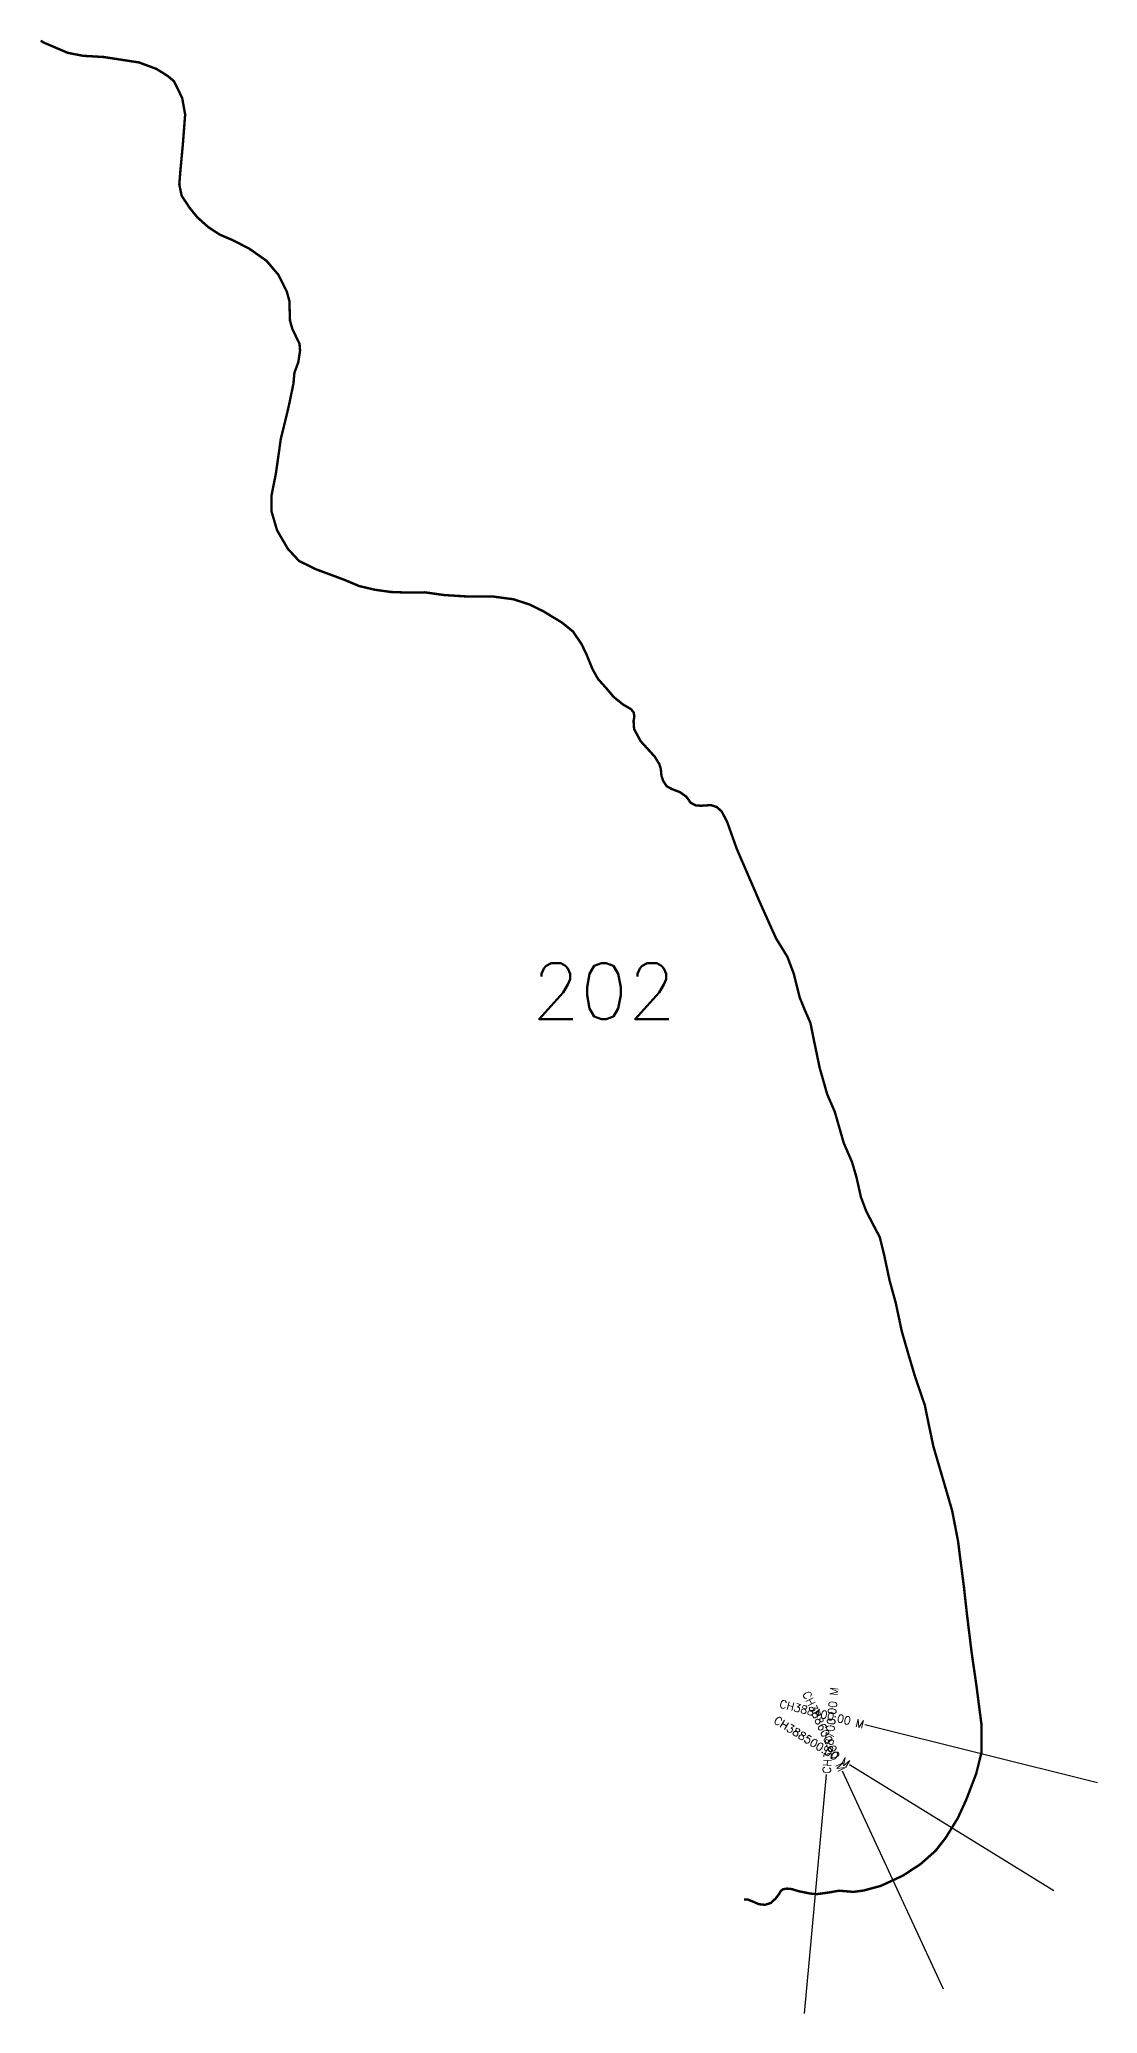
# Model space of a CAD drawing. Header units: metres. Extents: x 300987 to 305885, y 1950927 to 1954099.
# Drawn here: x 300987 to 302310, y 1951632 to 1954099 of the extents above; entities that cross this region are included whole.
import ezdxf
from ezdxf.enums import TextEntityAlignment as Align

# ---------------------------------------------------------------- set-up
doc = ezdxf.new("R2010")
doc.units = ezdxf.units.M
doc.header["$MEASUREMENT"] = 0
for name, color, linetype in [('CS', 134, 'Continuous'), ('CSMark', 6, 'Continuous'), ('NATURALLY PROTECTED', 3, 'Continuous')]:
    doc.layers.add(name, color=color, linetype=linetype)
doc.styles.get("Standard").update_dxf_attribs({"font": 'simplex.shx'})

msp = doc.modelspace()

# ---------------------------------------------------------------- linework, layer by layer
at = {"layer": 'CS'}
for p, q in [((302309.8, 1951919.7), (302018.8, 1951992.5)), ((302117.4, 1951662.2), (301991.2, 1951934.3)), ((302255.4, 1951784.9), (301999.9, 1951942.2)), ((301943.6, 1951631.6), (301970.8, 1951930.3))]:
    msp.add_line(p, q, dxfattribs=at)
at = {"layer": 'NATURALLY PROTECTED', "const_width": 3, "flags": 128}
msp.add_lwpolyline([(300988.6, 1954097.3), (300992.5, 1954094.9), (301022.5, 1954082.1), (301041.8, 1954078.4), (301067.4, 1954076.9), (301111.6, 1954070.1), (301133.6, 1954061.9), (301147.7, 1954053), (301155.3, 1954046.5), (301159.6, 1954037.8), (301165.5, 1954025.7), (301169.2, 1954005), (301166.5, 1953969.6), (301163.2, 1953934), (301161.9, 1953917.6), (301164.9, 1953903.3), (301174.8, 1953888.4), (301184.4, 1953876.6), (301198, 1953864.4), (301212.5, 1953854.9), (301228.7, 1953848), (301249.5, 1953837.3), (301270.9, 1953822.2), (301285.9, 1953804.6), (301296.2, 1953784), (301299.5, 1953772.1), (301300.3, 1953747.3), (301303.3, 1953736.8), (301312.2, 1953718.5), (301312.9, 1953710.1), (301310.7, 1953695.6), (301305.8, 1953682.2), (301304.6, 1953668.7), (301299.8, 1953645.5), (301296.4, 1953630.5), (301288.8, 1953599.7), (301282.6, 1953556.1), (301277.2, 1953529), (301277.3, 1953508.6), (301284.1, 1953485.4), (301297.7, 1953462.1), (301311.7, 1953447), (301331.9, 1953437), (301367.9, 1953423.6), (301387, 1953415.6), (301406.3, 1953411.1), (301426.1, 1953408.3), (301444.8, 1953407.6), (301469.1, 1953407.8), (301492.3, 1953404.5), (301520.7, 1953402.7), (301553.1, 1953402.7), (301579.5, 1953399.2), (301599.7, 1953392.7), (301616.4, 1953384.5), (301640.5, 1953369.9), (301654.1, 1953358.8), (301664.8, 1953343.1), (301671, 1953330.2), (301678.4, 1953312), (301685.4, 1953299.5), (301696.5, 1953287.1), (301705.1, 1953276.9), (301717, 1953267.4), (301726.7, 1953261.8), (301730, 1953257.7), (301730.8, 1953252.4), (301729.8, 1953247.3), (301730.5, 1953236.9), (301738.7, 1953221.8), (301756.3, 1953202.4), (301762, 1953193.2), (301763.9, 1953186.9), (301764.7, 1953178.3), (301767, 1953171.8), (301771.2, 1953165.5), (301777.6, 1953162), (301787.8, 1953158.1), (301795.7, 1953152.5), (301801.3, 1953144.8), (301807.5, 1953141.6), (301813.9, 1953141.1), (301826.7, 1953141.9), (301834.1, 1953139.4), (301840.2, 1953133.6), (301846.8, 1953120.9), (301858.8, 1953087.3), (301888.5, 1953018.6), (301907.9, 1952975.4), (301922.1, 1952952.3), (301930, 1952931.4), (301937.5, 1952901.5), (301943.5, 1952886.7), (301950.9, 1952869.7), (301955.7, 1952846), (301962.4, 1952813.8), (301971.9, 1952780.4), (301981.3, 1952758.8), (301992.6, 1952719.5), (302002.8, 1952696.1), (302008.5, 1952676.8), (302014, 1952652.1), (302020.7, 1952634.3), (302029.2, 1952617.9), (302037.6, 1952601.9), (302042.9, 1952580.5), (302049.9, 1952547.6), (302057.6, 1952519.7), (302065.2, 1952483.9), (302073.3, 1952455.9), (302081.5, 1952428.2), (302093.9, 1952392), (302098.7, 1952368.5), (302104.6, 1952340.4), (302119.5, 1952289.6), (302128.1, 1952260), (302135.5, 1952221.8), (302138.3, 1952199.6), (302142.9, 1952164.1), (302146.4, 1952132.2), (302152.6, 1952081.6), (302158.2, 1952043.3), (302164.9, 1951991.6), (302164.9, 1951958.4), (302158.2, 1951931.4), (302146, 1951899.5), (302135.2, 1951875.8), (302120.1, 1951851.3), (302107.2, 1951834.8), (302088.5, 1951818.3), (302066.7, 1951804), (302038.9, 1951791.1), (302017, 1951785.2), (302004.3, 1951783.6), (301986.9, 1951785.1), (301975.3, 1951783.1), (301959.1, 1951780.8), (301950.8, 1951781.5), (301936.4, 1951784.4), (301927.6, 1951787.1), (301921.5, 1951787.7), (301916.7, 1951786.9), (301914.4, 1951785.3), (301910.8, 1951779.7), (301907.3, 1951775.2), (301901.2, 1951769.7), (301894, 1951767.4), (301886.2, 1951768.3), (301879.6, 1951771.2), (301872.6, 1951774), (301867.8, 1951774.2)], dxfattribs=at)

# ---------------------------------------------------------------- texts
at = {"insert": (301602.7, 1952944.4), "char_height": 70, "attachment_point": 1}
msp.add_mtext_dynamic_manual_height_columns('202', width=95.172, gutter_width=1, heights=[0], dxfattribs=at)
at = {"layer": 'CSMark'}
for s, rotation, p in [('CH388600.00 M', 294.8714, (301990.8, 1951935.2)), ('CH388400.00 M', 345.9565, (302017.8, 1951992.7)), ('CH388500.00 M', 328.3772, (301999.1, 1951942.7))]:
    msp.add_text(s, height=10, rotation=rotation, dxfattribs=at).set_placement(p, align=Align.MIDDLE_RIGHT)
msp.add_text('CH388700.00 M', height=10, rotation=84.8014, dxfattribs=at).set_placement((301970.9, 1951931.3), align=Align.MIDDLE_LEFT)

doc.saveas('drawing.dxf')
